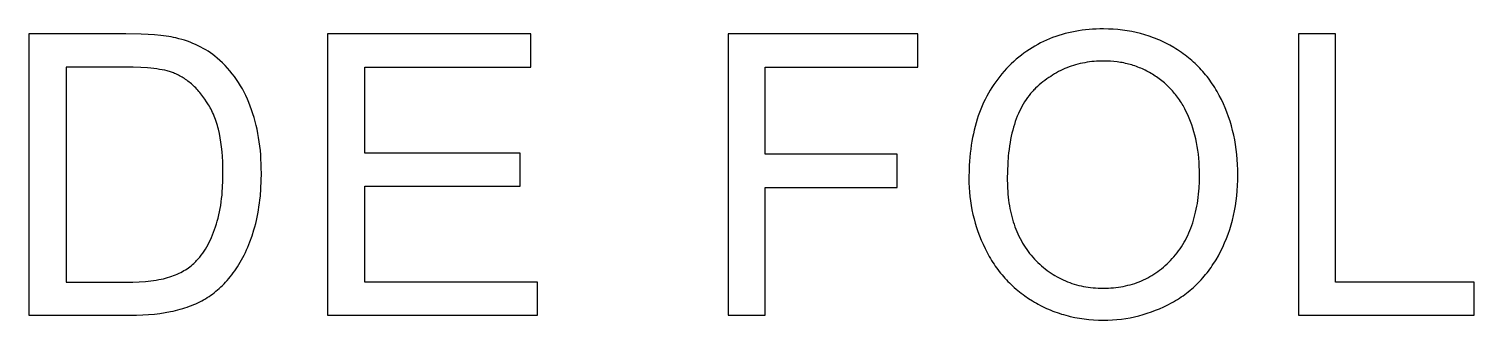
# Model space of a CAD drawing. Extents: x -150 to 1338, y -50 to 2906.
# Drawn here: x 656.7 to 861.5, y 1950 to 1991.2 of the extents above; entities that cross this region are included whole.
import ezdxf

# ---------------------------------------------------------------- set-up
doc = ezdxf.new("R2010")
doc.units = 0
doc.header["$MEASUREMENT"] = 0
doc.layers.get('0').update_dxf_attribs({"linetype": 'CONTINUOUS'})

msp = doc.modelspace()

# ---------------------------------------------------------------- linework, layer by layer
for p, q in [((656.74, 1990.52), (656.74, 1950.68)), ((670.47, 1990.52), (656.74, 1990.52)), ((699.04, 1990.52), (699.04, 1950.68)), ((727.85, 1990.52), (699.04, 1990.52)), ((727.85, 1985.82), (727.85, 1990.52)), ((755.79, 1990.52), (755.79, 1950.68)), ((782.66, 1990.52), (755.79, 1990.52)), ((782.66, 1985.82), (782.66, 1990.52)), ((836.58, 1990.52), (836.58, 1950.68)), ((841.85, 1990.52), (836.58, 1990.52)), ((841.85, 1955.38), (841.85, 1990.52)), ((662.02, 1985.82), (662.02, 1955.38)), ((670.39, 1985.82), (662.02, 1985.82)), ((704.32, 1985.82), (727.85, 1985.82)), ((704.32, 1973.61), (704.32, 1985.82)), ((761.06, 1985.82), (782.66, 1985.82)), ((761.06, 1973.48), (761.06, 1985.82)), ((726.35, 1973.61), (704.32, 1973.61)), ((726.35, 1968.94), (726.35, 1973.61)), ((779.76, 1973.48), (761.06, 1973.48)), ((779.76, 1968.78), (779.76, 1973.48)), ((704.32, 1968.94), (726.35, 1968.94)), ((704.32, 1955.38), (704.32, 1968.94)), ((761.06, 1968.78), (779.76, 1968.78)), ((761.06, 1950.68), (761.06, 1968.78)), ((662.02, 1955.38), (670.52, 1955.38)), ((728.77, 1955.38), (704.32, 1955.38)), ((728.77, 1950.68), (728.77, 1955.38)), ((861.47, 1955.38), (841.85, 1955.38)), ((861.47, 1950.68), (861.47, 1955.38)), ((656.74, 1950.68), (671.12, 1950.68)), ((699.04, 1950.68), (728.77, 1950.68)), ((755.79, 1950.68), (761.06, 1950.68)), ((836.58, 1950.68), (861.47, 1950.68))]:
    msp.add_line(p, q)
for points in [[(671.12, 1950.68), (672.01, 1950.69), (672.87, 1950.72), (673.71, 1950.77), (674.52, 1950.85), (675.31, 1950.94), (676.07, 1951.06), (676.8, 1951.2), (677.16, 1951.28), (677.85, 1951.45), (678.19, 1951.54), (678.53, 1951.64), (678.85, 1951.74), (679.17, 1951.84), (679.49, 1951.96), (679.79, 1952.07), (680.09, 1952.19), (680.39, 1952.32), (680.68, 1952.45), (680.96, 1952.59), (681.23, 1952.73), (681.5, 1952.88), (681.76, 1953.03), (682.01, 1953.18), (682.26, 1953.34), (682.51, 1953.51), (682.75, 1953.69), (682.99, 1953.88), (683.23, 1954.07), (683.47, 1954.27), (683.7, 1954.47), (683.93, 1954.69), (684.16, 1954.91), (684.39, 1955.14), (684.61, 1955.38), (684.83, 1955.62), (685.05, 1955.87), (685.27, 1956.13), (685.48, 1956.4), (685.69, 1956.67), (685.9, 1956.96), (686.11, 1957.25), (686.31, 1957.55), (686.5, 1957.86), (686.69, 1958.19), (686.88, 1958.52), (687.06, 1958.86), (687.24, 1959.21), (687.41, 1959.57), (687.58, 1959.93), (687.74, 1960.31), (687.9, 1960.7), (688.05, 1961.09), (688.35, 1961.91), (688.62, 1962.77), (688.75, 1963.21), (688.87, 1963.66), (688.98, 1964.12), (689.08, 1964.59), (689.18, 1965.06), (689.27, 1965.55), (689.34, 1966.04), (689.41, 1966.54), (689.48, 1967.04), (689.53, 1967.56), (689.61, 1968.61), (689.66, 1969.7), (689.68, 1970.82), (689.67, 1971.48), (689.65, 1972.13), (689.62, 1972.77), (689.58, 1973.4), (689.53, 1974.03), (689.46, 1974.64), (689.38, 1975.25), (689.29, 1975.84), (689.18, 1976.43), (689.06, 1977.01), (688.93, 1977.57), (688.79, 1978.13), (688.64, 1978.68), (688.47, 1979.22), (688.29, 1979.75), (688.1, 1980.27), (687.9, 1980.79), (687.69, 1981.29), (687.47, 1981.78), (687.23, 1982.26), (686.98, 1982.72), (686.72, 1983.18), (686.44, 1983.62), (686.15, 1984.06), (685.85, 1984.48), (685.54, 1984.88), (685.22, 1985.28), (684.88, 1985.67), (684.53, 1986.04), (684.17, 1986.4), (683.79, 1986.75), (683.4, 1987.09), (683.1, 1987.35), (682.78, 1987.59), (682.46, 1987.82), (682.13, 1988.05), (681.79, 1988.26), (681.45, 1988.46), (681.09, 1988.65), (680.73, 1988.84), (680.36, 1989.01), (679.99, 1989.18), (679.6, 1989.33), (679.21, 1989.47), (678.81, 1989.61), (678.4, 1989.73), (677.98, 1989.84), (677.56, 1989.95), (677.25, 1990.01), (676.91, 1990.08), (676.57, 1990.14), (676.2, 1990.2), (675.42, 1990.29), (674.56, 1990.37), (673.64, 1990.44), (672.65, 1990.48), (670.47, 1990.52)], [(670.52, 1955.38), (671.48, 1955.39), (672.38, 1955.43), (673.24, 1955.48), (673.64, 1955.52), (674.03, 1955.56), (674.41, 1955.61), (674.78, 1955.67), (675.13, 1955.73), (675.47, 1955.79), (675.79, 1955.86), (676.11, 1955.94), (676.4, 1956.03), (676.69, 1956.11), (676.97, 1956.21), (677.24, 1956.31), (677.5, 1956.41), (677.76, 1956.52), (678.01, 1956.63), (678.25, 1956.75), (678.49, 1956.87), (678.71, 1957), (678.94, 1957.13), (679.15, 1957.26), (679.35, 1957.41), (679.55, 1957.55), (679.75, 1957.7), (679.93, 1957.86), (680.11, 1958.02), (680.19, 1958.1), (680.28, 1958.18), (680.39, 1958.3), (680.51, 1958.42), (680.73, 1958.67), (680.95, 1958.93), (681.16, 1959.2), (681.37, 1959.48), (681.56, 1959.77), (681.76, 1960.06), (681.94, 1960.37), (682.12, 1960.69), (682.29, 1961.02), (682.46, 1961.36), (682.62, 1961.71), (682.77, 1962.07), (682.91, 1962.44), (683.05, 1962.82), (683.18, 1963.21), (683.31, 1963.61), (683.43, 1964.02), (683.54, 1964.45), (683.65, 1964.88), (683.74, 1965.32), (683.83, 1965.78), (683.91, 1966.24), (683.98, 1966.72), (684.04, 1967.2), (684.1, 1967.7), (684.14, 1968.21), (684.18, 1968.72), (684.23, 1969.79), (684.24, 1970.9), (684.24, 1971.67), (684.21, 1972.41), (684.17, 1973.14), (684.12, 1973.84), (684.04, 1974.52), (683.95, 1975.18), (683.85, 1975.81), (683.73, 1976.42), (683.59, 1977.01), (683.52, 1977.29), (683.44, 1977.57), (683.36, 1977.85), (683.27, 1978.12), (683.18, 1978.38), (683.08, 1978.64), (682.98, 1978.89), (682.88, 1979.13), (682.77, 1979.37), (682.66, 1979.61), (682.55, 1979.84), (682.43, 1980.06), (682.31, 1980.28), (682.18, 1980.49), (681.92, 1980.9), (681.66, 1981.3), (681.38, 1981.67), (681.24, 1981.86), (681.1, 1982.03), (680.96, 1982.21), (680.82, 1982.38), (680.67, 1982.54), (680.52, 1982.7), (680.38, 1982.86), (680.22, 1983.01), (680.07, 1983.16), (679.92, 1983.3), (679.76, 1983.44), (679.6, 1983.57), (679.44, 1983.7), (679.28, 1983.83), (679.12, 1983.95), (678.95, 1984.07), (678.79, 1984.18), (678.62, 1984.29), (678.45, 1984.39), (678.28, 1984.49), (678.1, 1984.59), (677.93, 1984.68), (677.75, 1984.77), (677.57, 1984.85), (677.39, 1984.93), (677.21, 1985), (677.07, 1985.05), (676.93, 1985.1), (676.79, 1985.15), (676.64, 1985.19), (676.48, 1985.23), (676.32, 1985.28), (675.99, 1985.36), (675.63, 1985.43), (675.25, 1985.5), (674.86, 1985.56), (674.44, 1985.61), (674.01, 1985.66), (673.55, 1985.7), (672.58, 1985.76), (671.52, 1985.8), (670.39, 1985.82)]]:
    msp.add_lwpolyline(points)
for points in [[(789.91, 1970.08), (789.92, 1969.43), (789.94, 1968.78), (789.99, 1968.13), (790.05, 1967.49), (790.13, 1966.86), (790.23, 1966.22), (790.34, 1965.6), (790.48, 1964.97), (790.63, 1964.35), (790.8, 1963.74), (790.99, 1963.13), (791.19, 1962.52), (791.41, 1961.92), (791.66, 1961.32), (791.91, 1960.73), (792.19, 1960.14), (792.48, 1959.56), (792.79, 1958.99), (792.96, 1958.72), (793.12, 1958.44), (793.29, 1958.17), (793.47, 1957.91), (793.64, 1957.65), (793.83, 1957.39), (794.01, 1957.14), (794.2, 1956.89), (794.4, 1956.64), (794.6, 1956.4), (794.8, 1956.16), (795.01, 1955.93), (795.22, 1955.7), (795.44, 1955.47), (795.66, 1955.25), (795.88, 1955.03), (796.11, 1954.82), (796.34, 1954.61), (796.58, 1954.4), (796.82, 1954.2), (797.07, 1954), (797.32, 1953.81), (797.57, 1953.62), (797.83, 1953.43), (798.36, 1953.06), (798.9, 1952.72), (799.18, 1952.55), (799.46, 1952.39), (799.74, 1952.23), (800.03, 1952.08), (800.32, 1951.93), (800.61, 1951.79), (800.9, 1951.66), (801.19, 1951.53), (801.49, 1951.4), (801.79, 1951.28), (802.09, 1951.17), (802.39, 1951.06), (802.7, 1950.96), (803.01, 1950.86), (803.32, 1950.77), (803.63, 1950.68), (803.95, 1950.6), (804.26, 1950.52), (804.91, 1950.38), (805.56, 1950.27), (806.22, 1950.17), (806.89, 1950.1), (807.57, 1950.04), (808.26, 1950.01), (808.96, 1950), (809.6, 1950.01), (810.24, 1950.04), (810.88, 1950.09), (811.51, 1950.15), (812.13, 1950.24), (812.75, 1950.34), (813.36, 1950.47), (813.97, 1950.61), (814.57, 1950.77), (815.17, 1950.96), (815.76, 1951.16), (816.34, 1951.38), (816.92, 1951.61), (817.5, 1951.87), (818.07, 1952.15), (818.63, 1952.45), (818.91, 1952.6), (819.18, 1952.76), (819.45, 1952.93), (819.72, 1953.1), (819.98, 1953.27), (820.24, 1953.45), (820.49, 1953.64), (820.74, 1953.83), (820.99, 1954.02), (821.23, 1954.22), (821.47, 1954.42), (821.71, 1954.63), (821.94, 1954.84), (822.16, 1955.05), (822.39, 1955.27), (822.6, 1955.5), (822.82, 1955.72), (823.03, 1955.96), (823.24, 1956.2), (823.44, 1956.44), (823.64, 1956.69), (823.83, 1956.94), (824.02, 1957.19), (824.21, 1957.45), (824.39, 1957.72), (824.57, 1957.99), (824.75, 1958.26), (824.92, 1958.54), (825.25, 1959.11), (825.56, 1959.7), (825.86, 1960.3), (826.13, 1960.92), (826.39, 1961.54), (826.63, 1962.17), (826.85, 1962.81), (827.05, 1963.47), (827.23, 1964.13), (827.39, 1964.8), (827.54, 1965.49), (827.66, 1966.18), (827.77, 1966.88), (827.85, 1967.59), (827.92, 1968.32), (827.97, 1969.05), (828, 1969.79), (828.01, 1970.54), (828, 1971.29), (827.97, 1972.02), (827.92, 1972.74), (827.86, 1973.45), (827.78, 1974.16), (827.68, 1974.85), (827.56, 1975.53), (827.42, 1976.2), (827.27, 1976.86), (827.09, 1977.52), (826.9, 1978.16), (826.69, 1978.79), (826.46, 1979.42), (826.22, 1980.03), (825.95, 1980.63), (825.67, 1981.22), (825.37, 1981.81), (825.06, 1982.37), (824.89, 1982.65), (824.73, 1982.92), (824.56, 1983.19), (824.38, 1983.46), (824.2, 1983.72), (824.02, 1983.97), (823.83, 1984.23), (823.64, 1984.47), (823.44, 1984.72), (823.24, 1984.96), (823.04, 1985.2), (822.83, 1985.43), (822.62, 1985.66), (822.4, 1985.88), (822.18, 1986.1), (821.95, 1986.32), (821.72, 1986.53), (821.49, 1986.74), (821.25, 1986.94), (821.01, 1987.14), (820.77, 1987.33), (820.52, 1987.52), (820.26, 1987.71), (820, 1987.9), (819.74, 1988.07), (819.47, 1988.25), (819.2, 1988.42), (818.93, 1988.59), (818.37, 1988.91), (817.81, 1989.2), (817.23, 1989.48), (816.94, 1989.61), (816.65, 1989.74), (816.35, 1989.86), (816.05, 1989.98), (815.45, 1990.19), (814.85, 1990.39), (814.23, 1990.56), (813.6, 1990.72), (812.97, 1990.85), (812.33, 1990.97), (811.67, 1991.06), (811.01, 1991.13), (810.35, 1991.18), (809.67, 1991.21), (808.98, 1991.22), (808.46, 1991.22), (807.94, 1991.2), (807.43, 1991.17), (806.93, 1991.13), (806.43, 1991.09), (805.93, 1991.03), (805.45, 1990.95), (804.97, 1990.87), (804.49, 1990.78), (804.02, 1990.67), (803.56, 1990.56), (803.1, 1990.43), (802.65, 1990.29), (802.21, 1990.15), (801.77, 1989.99), (801.33, 1989.82), (800.91, 1989.64), (800.49, 1989.44), (800.07, 1989.24), (799.66, 1989.03), (799.26, 1988.8), (798.87, 1988.56), (798.47, 1988.32), (798.09, 1988.06), (797.71, 1987.79), (797.34, 1987.51), (796.97, 1987.22), (796.61, 1986.92), (796.26, 1986.6), (795.91, 1986.28), (795.57, 1985.94), (795.23, 1985.6), (794.91, 1985.24), (794.59, 1984.88), (794.28, 1984.51), (793.99, 1984.13), (793.7, 1983.74), (793.42, 1983.35), (793.16, 1982.94), (792.9, 1982.53), (792.66, 1982.11), (792.43, 1981.68), (792.2, 1981.24), (791.99, 1980.79), (791.79, 1980.34), (791.59, 1979.87), (791.41, 1979.4), (791.24, 1978.92), (791.08, 1978.43), (790.93, 1977.93), (790.79, 1977.43), (790.66, 1976.91), (790.54, 1976.39), (790.43, 1975.86), (790.33, 1975.32), (790.24, 1974.77), (790.16, 1974.21), (790.09, 1973.65), (790.04, 1973.08), (789.99, 1972.49), (789.95, 1971.9), (789.93, 1971.3)], [(795.34, 1970), (795.36, 1969.11), (795.38, 1968.68), (795.4, 1968.25), (795.44, 1967.82), (795.48, 1967.41), (795.53, 1967), (795.58, 1966.59), (795.65, 1966.19), (795.72, 1965.8), (795.8, 1965.41), (795.89, 1965.03), (795.98, 1964.65), (796.08, 1964.28), (796.19, 1963.92), (796.31, 1963.56), (796.43, 1963.21), (796.56, 1962.86), (796.7, 1962.52), (796.85, 1962.19), (797, 1961.86), (797.17, 1961.54), (797.34, 1961.22), (797.51, 1960.91), (797.7, 1960.61), (797.89, 1960.31), (798.09, 1960.01), (798.3, 1959.73), (798.51, 1959.45), (798.73, 1959.17), (798.96, 1958.9), (799.2, 1958.64), (799.45, 1958.39), (799.69, 1958.14), (799.95, 1957.9), (800.2, 1957.67), (800.46, 1957.45), (800.73, 1957.24), (800.99, 1957.03), (801.27, 1956.83), (801.54, 1956.64), (801.82, 1956.46), (802.1, 1956.29), (802.39, 1956.12), (802.68, 1955.97), (802.98, 1955.82), (803.27, 1955.68), (803.58, 1955.54), (803.88, 1955.42), (804.19, 1955.3), (804.51, 1955.19), (804.82, 1955.09), (805.14, 1955), (805.47, 1954.91), (805.8, 1954.84), (806.13, 1954.77), (806.47, 1954.71), (806.81, 1954.66), (807.15, 1954.61), (807.5, 1954.58), (807.85, 1954.55), (808.21, 1954.53), (808.57, 1954.51), (808.93, 1954.51), (809.3, 1954.51), (809.66, 1954.53), (810.03, 1954.55), (810.38, 1954.58), (810.74, 1954.61), (811.09, 1954.66), (811.43, 1954.71), (811.77, 1954.77), (812.11, 1954.84), (812.44, 1954.92), (812.77, 1955.01), (813.09, 1955.1), (813.41, 1955.2), (813.73, 1955.31), (814.04, 1955.43), (814.35, 1955.56), (814.65, 1955.69), (814.95, 1955.83), (815.25, 1955.99), (815.54, 1956.15), (815.83, 1956.31), (816.11, 1956.49), (816.39, 1956.67), (816.66, 1956.86), (816.93, 1957.07), (817.2, 1957.27), (817.46, 1957.49), (817.72, 1957.71), (817.97, 1957.95), (818.22, 1958.19), (818.47, 1958.44), (818.71, 1958.7), (818.95, 1958.96), (819.18, 1959.23), (819.4, 1959.51), (819.62, 1959.8), (819.82, 1960.09), (820.02, 1960.39), (820.22, 1960.69), (820.4, 1961.01), (820.58, 1961.33), (820.75, 1961.65), (820.91, 1961.99), (821.06, 1962.33), (821.21, 1962.67), (821.35, 1963.03), (821.48, 1963.39), (821.61, 1963.76), (821.72, 1964.13), (821.83, 1964.51), (821.93, 1964.9), (822.03, 1965.3), (822.11, 1965.7), (822.19, 1966.11), (822.27, 1966.52), (822.33, 1966.94), (822.39, 1967.37), (822.43, 1967.81), (822.48, 1968.25), (822.51, 1968.7), (822.56, 1969.62), (822.57, 1970.57), (822.56, 1971.17), (822.54, 1971.77), (822.51, 1972.35), (822.47, 1972.92), (822.41, 1973.49), (822.34, 1974.04), (822.25, 1974.59), (822.16, 1975.12), (822.05, 1975.65), (821.92, 1976.16), (821.79, 1976.67), (821.64, 1977.16), (821.48, 1977.65), (821.3, 1978.13), (821.11, 1978.59), (820.91, 1979.05), (820.7, 1979.5), (820.48, 1979.93), (820.25, 1980.36), (820.13, 1980.56), (820, 1980.77), (819.87, 1980.97), (819.74, 1981.16), (819.61, 1981.36), (819.47, 1981.55), (819.33, 1981.73), (819.19, 1981.92), (819.04, 1982.1), (818.9, 1982.28), (818.74, 1982.45), (818.59, 1982.62), (818.43, 1982.79), (818.27, 1982.95), (818.11, 1983.11), (817.94, 1983.27), (817.77, 1983.43), (817.6, 1983.58), (817.42, 1983.73), (817.24, 1983.87), (817.06, 1984.01), (816.87, 1984.15), (816.69, 1984.29), (816.49, 1984.42), (816.3, 1984.55), (815.91, 1984.8), (815.71, 1984.92), (815.51, 1985.03), (815.3, 1985.15), (815.1, 1985.25), (814.89, 1985.36), (814.69, 1985.46), (814.48, 1985.55), (814.27, 1985.65), (814.06, 1985.73), (813.84, 1985.82), (813.63, 1985.9), (813.41, 1985.98), (813.19, 1986.05), (812.97, 1986.12), (812.75, 1986.18), (812.53, 1986.24), (812.31, 1986.3), (812.08, 1986.35), (811.86, 1986.4), (811.63, 1986.45), (811.4, 1986.49), (811.16, 1986.53), (810.93, 1986.56), (810.46, 1986.61), (809.98, 1986.65), (809.5, 1986.68), (809.01, 1986.68), (808.66, 1986.68), (808.32, 1986.67), (807.97, 1986.65), (807.64, 1986.62), (807.3, 1986.59), (806.97, 1986.55), (806.64, 1986.5), (806.31, 1986.44), (805.98, 1986.38), (805.66, 1986.31), (805.35, 1986.23), (805.03, 1986.14), (804.72, 1986.05), (804.41, 1985.95), (804.1, 1985.84), (803.8, 1985.72), (803.5, 1985.6), (803.2, 1985.46), (802.91, 1985.32), (802.62, 1985.18), (802.33, 1985.02), (802.05, 1984.86), (801.76, 1984.69), (801.49, 1984.51), (801.21, 1984.33), (800.94, 1984.14), (800.67, 1983.94), (800.4, 1983.73), (800.14, 1983.52), (799.88, 1983.29), (799.62, 1983.06), (799.36, 1982.83), (799.24, 1982.71), (799.12, 1982.58), (799, 1982.46), (798.88, 1982.33), (798.76, 1982.2), (798.65, 1982.06), (798.53, 1981.93), (798.42, 1981.79), (798.21, 1981.5), (798, 1981.21), (797.8, 1980.9), (797.6, 1980.59), (797.42, 1980.26), (797.24, 1979.93), (797.07, 1979.58), (796.91, 1979.23), (796.76, 1978.86), (796.61, 1978.49), (796.48, 1978.1), (796.35, 1977.7), (796.23, 1977.3), (796.11, 1976.88), (796.01, 1976.46), (795.91, 1976.02), (795.82, 1975.57), (795.74, 1975.12), (795.66, 1974.65), (795.59, 1974.17), (795.53, 1973.69), (795.48, 1973.19), (795.41, 1972.17), (795.36, 1971.1)]]:
    msp.add_lwpolyline(points, close=True)

doc.saveas('drawing.dxf')
